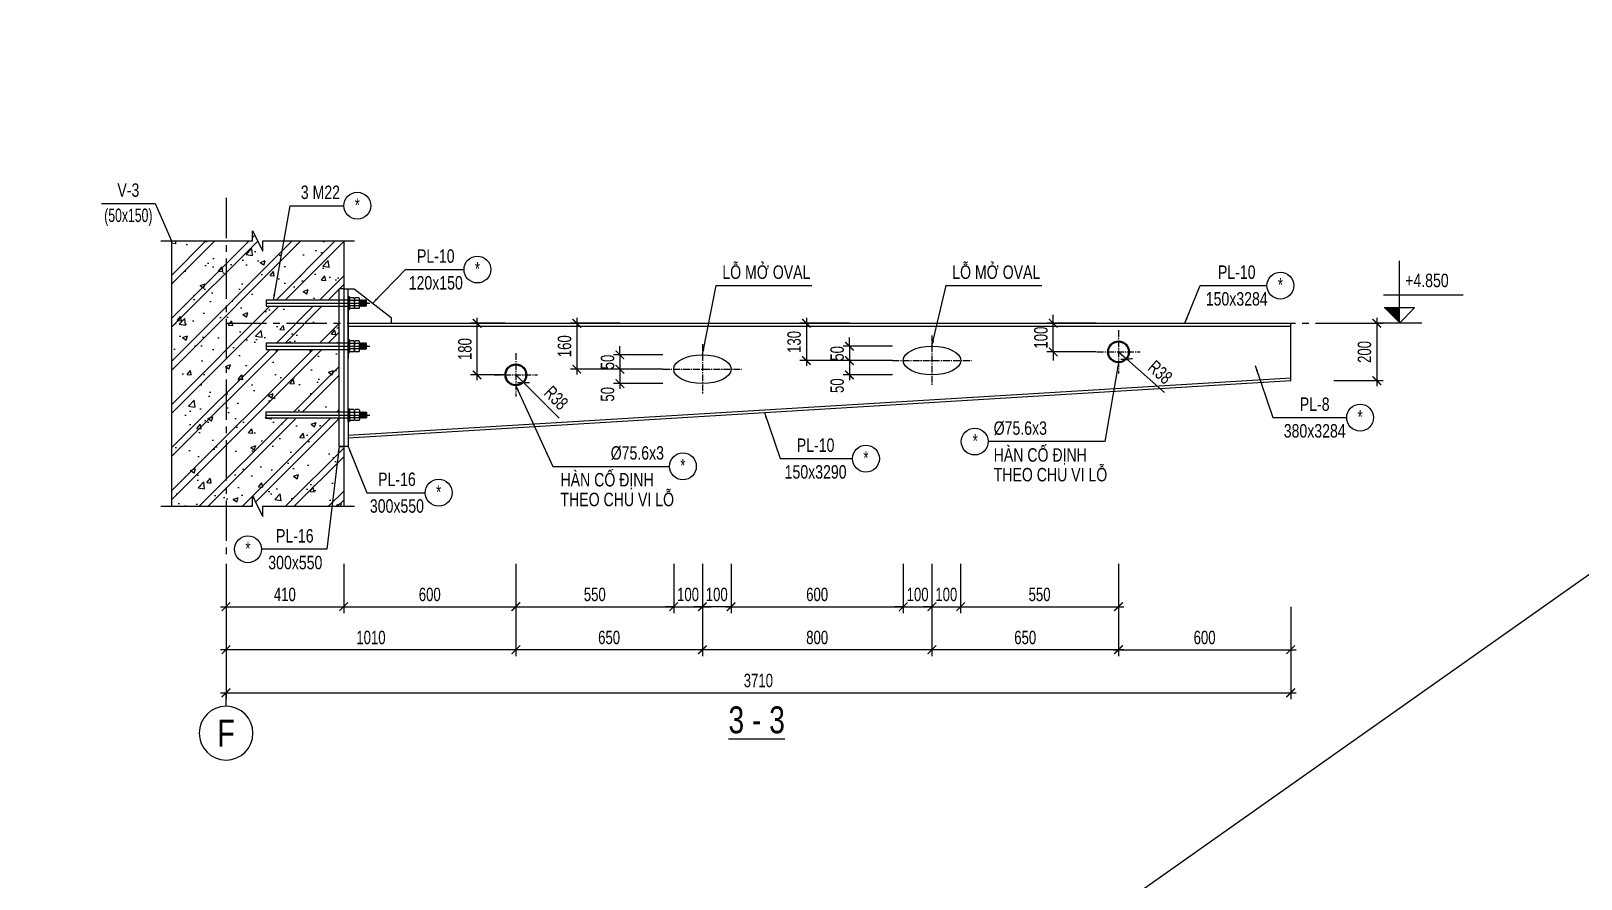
# Model space of a CAD drawing. Header units: millimetres. Extents: x 0 to 63075, y 0 to 44550.
# Drawn here: x 13894 to 35499, y 20901 to 32726 of the extents above; entities that cross this region are included whole.
import ezdxf
from ezdxf.enums import TextEntityAlignment as Align

# ---------------------------------------------------------------- set-up
doc = ezdxf.new("R2010")
doc.units = ezdxf.units.MM
doc.header["$LTSCALE"] = 250
doc.header["$MEASUREMENT"] = 0
doc.header["$PDMODE"] = 3
doc.linetypes.add('CENTER2', pattern=[1.125, 0.75, -0.125, 0.125, -0.125])
doc.linetypes.add('HIDDEN', pattern=[0.375, 0.25, -0.125])
doc.layers.get('0').update_dxf_attribs({"linetype": 'CONTINUOUS'})
doc.layers.get('Defpoints').update_dxf_attribs({"linetype": 'CONTINUOUS'})
for name, color, linetype in [('13SMTEXT', 2, 'CONTINUOUS'), ('16ALTITUDE', 1, 'CONTINUOUS'), ('251', 251, 'CONTINUOUS'), ('8', 8, 'CONTINUOUS'), ('AXIS_SUB', 150, 'CENTER2'), ('CDC.01.AXIS', 160, 'CENTER2'), ('CDC.02.DIM', 1, 'CONTINUOUS'), ('CDC.03.BORDER', 3, 'CONTINUOUS'), ('CDC.04.HIDDEN', 8, 'HIDDEN'), ('CDC.06.TEXT', 2, 'CONTINUOUS'), ('CDC.07.TEXTCOL', 3, 'CONTINUOUS'), ('CDC.10.HATCH', 251, 'CONTINUOUS'), ('CDC.11.NOTE', 8, 'CONTINUOUS'), ('CDC.14.STEELNUM', 9, 'CONTINUOUS'), ('DIM', 8, 'CONTINUOUS'), ('KCS_TEXT', 2, 'CONTINUOUS'), ('TEXTCOL_SHAPE', 6, 'CONTINUOUS')]:
    doc.layers.add(name, color=color, linetype=linetype)
doc.layers.add('KCS_Plotter', color=11, linetype='CONTINUOUS', plot=False)
doc.styles.add('ARIA', font='arial.ttf', dxfattribs={"width": 0.75})
doc.styles.add('ARIAL', font='arial.ttf', dxfattribs={"width": 0.6})
doc.styles.add('BIGTEXT', font='arial.ttf', dxfattribs={"width": 0.8})
doc.styles.add('KCS_SMTEXT', font='arial.ttf', dxfattribs={"width": 0.7})
doc.styles.add('SMTEXT', font='arial.ttf', dxfattribs={"width": 0.75})
doc.dimstyles.new('KCS_DIM50 SC10', dxfattribs={"dimscale": 50, "dimtxt": 2.5, "dimasz": 1.6, "dimexe": 1.2, "dimexo": 0, "dimgap": 1, "dimtad": 1, "dimdec": 0, "dimlfac": 0.1, "dimzin": 0, "dimdsep": 46, "dimtxsty": 'KCS_SMTEXT', "dimblk": 'ARCHTICK', "dimcen": 0, "dimdle": 1, "dimclrd": 1, "dimclre": 1, "dimclrt": 2, "dimadec": 0, "dimazin": 0, "dimtfac": 1, "dimtdec": 0, "dimtix": 1, "dimtmove": 2, "dimatfit": 3, "dimfxl": 1, "dimtolj": 1, "dimtzin": 0, "dimarcsym": 0})
doc.dimstyles.new('KCS_DIM75 SC4', dxfattribs={"dimscale": 75, "dimtxt": 2.5, "dimasz": 1.6, "dimexe": 1.2, "dimexo": 0, "dimgap": 1, "dimtad": 1, "dimdec": 0, "dimlfac": 0.25, "dimzin": 0, "dimdsep": 46, "dimtxsty": 'KCS_SMTEXT', "dimblk": 'ARCHTICK', "dimcen": 0, "dimdle": 1, "dimclrd": 256, "dimclre": 256, "dimclrt": 2, "dimadec": 0, "dimazin": 0, "dimtfac": 1, "dimtdec": 0, "dimtix": 1, "dimtmove": 2, "dimatfit": 3, "dimfxl": 1, "dimtolj": 1, "dimtzin": 0, "dimarcsym": 0})

# ---------------------------------------------------------------- blocks, each defined once
blk = doc.blocks.new('ECUM20')
at = {"layer": '251'}
h = blk.add_hatch(color=256, dxfattribs=at)
h.paths.add_polyline_path([(2.58, 0.09, 0.192582), (1.69, -0.26, 0.192582), (0.8, 0.09)])
h.paths.add_polyline_path([(-1.69, -0.26, 0.192582), (-2.58, 0.09), (-0.8, 0.09, 0.192582)])
h = blk.add_hatch(color=256, dxfattribs=at)
h.paths.add_polyline_path([(2.58, -3.11, -0.192582), (1.69, -2.75, -0.192582), (0.8, -3.11)])
h.paths.add_polyline_path([(-1.69, -2.75, -0.192582), (-2.58, -3.11), (-0.8, -3.11, -0.192582)])
at = {"layer": '8'}
for p, q in [((2.4, 0.09), (-2.4, 0.09)), ((-3.47, -0.26), (-3.47, -2.75)), ((2.58, -3.11), (-2.58, -3.11)), ((-1.69, -0.26), (-1.69, -2.75)), ((-1.69, -0.26), (-1.69, -2.75)), ((1.69, -0.26), (1.69, -2.75)), ((3.47, -0.26), (3.47, -2.75))]:
    blk.add_line(p, q, dxfattribs=at)
for centre, start, end in [((-2.58, -1.2), 46.39718, 133.60282), ((-0.8, -1.2), 90, 133.60282), ((0.8, -1.2), 46.39718, 90), ((2.58, -1.2), 46.39718, 133.60282), ((-2.58, -1.82), 226.39718, 313.60282), ((-0.8, -1.82), 226.39718, 270), ((0.8, -1.82), 270, 313.60282), ((2.58, -1.82), 226.39718, 313.60282)]:
    blk.add_arc(centre, 1.29, start, end, dxfattribs=at)
blk = doc.blocks.new('24a')
at = {"layer": 'AXIS_SUB'}
blk.add_line((235079.72, 17102.07), (235079.72, 17141.43), dxfattribs=at)
at = {"layer": 'CDC.04.HIDDEN', "linetype": 'Continuous'}
blk.add_line((235079.74, 17140.23), (235079.74, 17140.17), dxfattribs=at)
for points in [[(235080.73, 17139.74), (235080.94, 17139.53), (235080.73, 17139.37), (235078.76, 17139.57), (235078.54, 17139.78), (235078.76, 17139.94)], [(235080.73, 17139.37), (235080.94, 17139.16), (235080.73, 17139), (235078.76, 17139.2), (235078.54, 17139.41), (235078.76, 17139.57)], [(235080.73, 17139), (235080.94, 17138.79), (235080.73, 17138.63), (235078.76, 17138.83), (235078.54, 17139.04), (235078.76, 17139.2)], [(235080.73, 17138.63), (235080.94, 17138.42), (235080.73, 17138.26), (235078.76, 17138.46), (235078.54, 17138.67), (235078.76, 17138.83)], [(235080.73, 17138.26), (235080.94, 17138.05), (235080.73, 17137.89), (235078.76, 17138.09), (235078.54, 17138.3), (235078.76, 17138.46)], [(235080.73, 17137.89), (235080.94, 17137.68), (235080.73, 17137.52), (235078.76, 17137.72), (235078.54, 17137.93), (235078.76, 17138.09)], [(235082.12, 17133.27), (235077.32, 17133.27), (235077.32, 17133.7), (235082.12, 17133.7)]]:
    blk.add_lwpolyline(points, close=True, dxfattribs=at)
for points in [[(235078.57, 17137.54), (235078.54, 17137.56), (235078.76, 17137.72), (235080.59, 17137.54)], [(235078.76, 17139.94), (235078.64, 17140.04), (235078.76, 17140.23), (235080.73, 17140.23), (235080.73, 17140.11), (235080.94, 17139.9), (235080.73, 17139.74)], [(235078.7, 17135.62), (235078.76, 17135.66), (235079.23, 17135.62)], [(235080.73, 17140.11), (235079.74, 17140.17), (235079.74, 17140.23)], [(235078.7, 17133.7), (235078.76, 17133.74), (235079.23, 17133.7)]]:
    blk.add_lwpolyline(points, dxfattribs=at)
at = {"layer": 'CDC.04.HIDDEN', "ltscale": 2}
blk.add_lwpolyline([(235078.52, 17102.07), (235078.52, 17133.27), (235080.92, 17133.27), (235080.92, 17102.07), (235078.52, 17102.07)], dxfattribs=at)
at = {"layer": 'CDC.04.HIDDEN', "linetype": 'Continuous', "extrusion": (0, 0, -1), "xscale": 0.5999999999985448, "yscale": 0.5999999999985448, "zscale": -0.6}
for p in [(-235079.72, 17137.48), (-235079.72, 17135.56)]:
    blk.add_blockref('ECUM20', p, dxfattribs=at)
blk = doc.blocks.new('_ArchTick')
at = {"color": 0, "linetype": 'ByBlock', "const_width": 0.15}
blk.add_lwpolyline([(-0.5, -0.5), (0.5, 0.5)], dxfattribs=at)
blk = doc.blocks.new('*D83')
at = {"layer": 'CDC.02.DIM', "lineweight": -2, "transparency": 16777216}
for p, q in [((20501, 28650), (20022, 28650)), ((20112, 27855), (20112, 28725)), ((20501, 27930), (20022, 27930))]:
    blk.add_line(p, q, dxfattribs=at)
at = {"layer": 'Defpoints', "color": 0, "transparency": 16777216}
for p in [(20112, 28650), (20501, 28650, 0), (20501, 27930, 0)]:
    blk.add_point(p, dxfattribs=at)
at = {"layer": 'CDC.02.DIM', "lineweight": -2, "transparency": 16777216, "xscale": 120, "yscale": 120, "zscale": 120}
for p, rotation in [((20112, 28650), 90), ((20112, 27930), 270)]:
    blk.add_blockref('_ArchTick', p, dxfattribs=dict(at, rotation=rotation))
at = {"layer": 'CDC.02.DIM', "color": 2, "transparency": 16777216, "insert": (19942, 28290), "char_height": 187.5, "attachment_point": 5, "rotation": 90, "style": 'KCS_SMTEXT'}
blk.add_mtext('\\A1;180', dxfattribs=at)
blk = doc.blocks.new('*D84')
at = {"layer": 'CDC.02.DIM', "lineweight": -2, "transparency": 16777216}
for p in [(20652, 27930), (21256, 27325)]:
    blk.add_line(p, (20759, 27823), dxfattribs=at)
at = {"layer": 'Defpoints', "color": 0, "transparency": 16777216}
for p in [(20652, 27930, 0), (20759, 27823, 0)]:
    blk.add_point(p, dxfattribs=at)
at = {"layer": 'CDC.02.DIM', "lineweight": -2, "transparency": 16777216, "xscale": 120, "yscale": 120, "zscale": 120, "rotation": 134.9020487325332}
blk.add_blockref('_ArchTick', (20759, 27823), dxfattribs=at)
at = {"layer": 'CDC.02.DIM', "color": 2, "transparency": 16777216, "insert": (21213, 27610), "char_height": 187.5, "attachment_point": 5, "rotation": 314.902, "style": 'KCS_SMTEXT'}
blk.add_mtext('\\A1;R38', dxfattribs=at)
blk = doc.blocks.new('*D85')
at = {"layer": 'CDC.02.DIM', "lineweight": -2, "transparency": 16777216}
for p in [(29052, 28250), (29694, 27685)]:
    blk.add_line(p, (29166, 28151), dxfattribs=at)
at = {"layer": 'Defpoints', "color": 0, "transparency": 16777216}
for p in [(29052, 28250, 0), (29166, 28151, 0)]:
    blk.add_point(p, dxfattribs=at)
at = {"layer": 'CDC.02.DIM', "lineweight": -2, "transparency": 16777216, "xscale": 120, "yscale": 120, "zscale": 120, "rotation": 138.6006669940868}
blk.add_blockref('_ArchTick', (29166, 28151), dxfattribs=at)
at = {"layer": 'CDC.02.DIM', "color": 2, "transparency": 16777216, "insert": (29633, 27967), "char_height": 187.5, "attachment_point": 5, "rotation": 318.6007, "style": 'KCS_SMTEXT'}
blk.add_mtext('\\A1;R38', dxfattribs=at)
blk = doc.blocks.new('*D86')
at = {"layer": 'CDC.02.DIM', "lineweight": -2, "transparency": 16777216}
for p, q in [((22702, 28010), (22012, 28010)), ((22102, 28085), (22102, 27735)), ((22702, 27810), (22012, 27810))]:
    blk.add_line(p, q, dxfattribs=at)
at = {"layer": 'Defpoints', "color": 0, "transparency": 16777216}
for p in [(22702, 28010), (22102, 27810), (22702, 27810)]:
    blk.add_point(p, dxfattribs=at)
at = {"layer": 'CDC.02.DIM', "lineweight": -2, "transparency": 16777216, "xscale": 120, "yscale": 120, "zscale": 120}
for p, rotation in [((22102, 28010), 90), ((22102, 27810), 270)]:
    blk.add_blockref('_ArchTick', p, dxfattribs=dict(at, rotation=rotation))
at = {"layer": 'CDC.02.DIM', "color": 2, "transparency": 16777216, "insert": (21931, 27660), "char_height": 187.5, "attachment_point": 5, "rotation": 90, "style": 'KCS_SMTEXT'}
blk.add_mtext('\\A1;50', dxfattribs=at)
blk = doc.blocks.new('*D87')
at = {"layer": 'CDC.02.DIM', "lineweight": -2, "transparency": 16777216}
for p, q in [((25902, 28330), (25212, 28330)), ((25302, 28330), (25302, 28450)), ((25302, 28330), (25302, 28130)), ((25902, 28130), (25212, 28130)), ((25302, 28130), (25302, 28010))]:
    blk.add_line(p, q, dxfattribs=at)
at = {"layer": 'Defpoints', "color": 0, "transparency": 16777216}
for p in [(25902, 28330, 0), (25302, 28130), (25902, 28130, 0)]:
    blk.add_point(p, dxfattribs=at)
at = {"layer": 'CDC.02.DIM', "lineweight": -2, "transparency": 16777216, "xscale": 120, "yscale": 120, "zscale": 120}
for p, rotation in [((25302, 28330), 270), ((25302, 28130), 90)]:
    blk.add_blockref('_ArchTick', p, dxfattribs=dict(at, rotation=rotation))
at = {"layer": 'CDC.02.DIM', "color": 2, "transparency": 16777216, "insert": (25131, 28230), "char_height": 187.5, "attachment_point": 5, "rotation": 90, "style": 'KCS_SMTEXT'}
blk.add_mtext('\\A1;50', dxfattribs=at)
blk = doc.blocks.new('*D88')
at = {"layer": 'CDC.02.DIM', "lineweight": -2, "transparency": 16777216}
for p, q in [((25902, 28130), (25212, 28130)), ((25302, 28205), (25302, 27855)), ((25902, 27930), (25212, 27930))]:
    blk.add_line(p, q, dxfattribs=at)
at = {"layer": 'Defpoints', "color": 0, "transparency": 16777216}
for p in [(25902, 28130, 0), (25302, 27930), (25902, 27930, 0)]:
    blk.add_point(p, dxfattribs=at)
at = {"layer": 'CDC.02.DIM', "lineweight": -2, "transparency": 16777216, "xscale": 120, "yscale": 120, "zscale": 120}
for p, rotation in [((25302, 28130), 90), ((25302, 27930), 270)]:
    blk.add_blockref('_ArchTick', p, dxfattribs=dict(at, rotation=rotation))
at = {"layer": 'CDC.02.DIM', "color": 2, "transparency": 16777216, "insert": (25131, 27780), "char_height": 187.5, "attachment_point": 5, "rotation": 90, "style": 'KCS_SMTEXT'}
blk.add_mtext('\\A1;50', dxfattribs=at)
blk = doc.blocks.new('*D89')
at = {"layer": 'CDC.02.DIM', "lineweight": -2, "transparency": 16777216}
for p, q in [((28142, 28650), (28142, 28770)), ((28742, 28650), (28052, 28650)), ((28142, 28250), (28142, 28650)), ((28742, 28250), (28052, 28250)), ((28142, 28250), (28142, 28130))]:
    blk.add_line(p, q, dxfattribs=at)
at = {"layer": 'Defpoints', "color": 0, "transparency": 16777216}
for p in [(28142, 28650), (28742, 28650, 0), (28742, 28250)]:
    blk.add_point(p, dxfattribs=at)
at = {"layer": 'CDC.02.DIM', "lineweight": -2, "transparency": 16777216, "xscale": 120, "yscale": 120, "zscale": 120}
for p, rotation in [((28142, 28650), 270), ((28142, 28250), 90)]:
    blk.add_blockref('_ArchTick', p, dxfattribs=dict(at, rotation=rotation))
at = {"layer": 'CDC.02.DIM', "color": 2, "transparency": 16777216, "insert": (27971, 28450), "char_height": 187.5, "attachment_point": 5, "rotation": 90, "style": 'KCS_SMTEXT'}
blk.add_mtext('\\A1;100', dxfattribs=at)
blk = doc.blocks.new('*D90')
at = {"layer": 'CDC.02.DIM', "lineweight": -2, "transparency": 16777216}
for p, q in [((32052, 28650), (32742, 28650)), ((32652, 28725), (32652, 27775)), ((32052, 27850), (32742, 27850))]:
    blk.add_line(p, q, dxfattribs=at)
at = {"layer": 'Defpoints', "color": 0, "transparency": 16777216}
for p in [(32052, 28650), (32052, 27850), (32652, 27850)]:
    blk.add_point(p, dxfattribs=at)
at = {"layer": 'CDC.02.DIM', "lineweight": -2, "transparency": 16777216, "xscale": 120, "yscale": 120, "zscale": 120}
for p, rotation in [((32652, 28650), 90), ((32652, 27850), 270)]:
    blk.add_blockref('_ArchTick', p, dxfattribs=dict(at, rotation=rotation))
at = {"layer": 'CDC.02.DIM', "color": 2, "transparency": 16777216, "insert": (32481, 28250), "char_height": 187.5, "attachment_point": 5, "rotation": 90, "style": 'KCS_SMTEXT'}
blk.add_mtext('\\A1;200', dxfattribs=at)
blk = doc.blocks.new('*D107')
at = {"layer": 'CDC.02.DIM', "lineweight": -2, "transparency": 16777216}
for p, q in [((16612, 25298), (16612, 24608)), ((18252, 25298), (18252, 24608)), ((16537, 24698), (18327, 24698))]:
    blk.add_line(p, q, dxfattribs=at)
at = {"layer": 'Defpoints', "color": 0, "transparency": 16777216}
for p in [(16612, 25298, 0), (18252, 25298, 0), (18252, 24698)]:
    blk.add_point(p, dxfattribs=at)
at = {"layer": 'CDC.02.DIM', "lineweight": -2, "transparency": 16777216, "xscale": 120, "yscale": 120, "zscale": 120, "rotation": 180}
blk.add_blockref('_ArchTick', (16612, 24698), dxfattribs=at)
at = {"layer": 'CDC.02.DIM', "lineweight": -2, "transparency": 16777216, "xscale": 120, "yscale": 120, "zscale": 120}
blk.add_blockref('_ArchTick', (18252, 24698), dxfattribs=at)
at = {"layer": 'CDC.02.DIM', "color": 2, "transparency": 16777216, "insert": (17432, 24868), "char_height": 187.5, "attachment_point": 5, "style": 'KCS_SMTEXT'}
blk.add_mtext('\\A1;410', dxfattribs=at)
blk = doc.blocks.new('*D108')
at = {"layer": 'CDC.02.DIM', "lineweight": -2, "transparency": 16777216}
for p, q in [((18252, 25298), (18252, 24608)), ((20652, 25298), (20652, 24608)), ((18177, 24698), (20727, 24698))]:
    blk.add_line(p, q, dxfattribs=at)
at = {"layer": 'Defpoints', "color": 0, "transparency": 16777216}
for p in [(18252, 25298, 0), (20652, 25298, 0), (20652, 24698)]:
    blk.add_point(p, dxfattribs=at)
at = {"layer": 'CDC.02.DIM', "lineweight": -2, "transparency": 16777216, "xscale": 120, "yscale": 120, "zscale": 120, "rotation": 180}
blk.add_blockref('_ArchTick', (18252, 24698), dxfattribs=at)
at = {"layer": 'CDC.02.DIM', "lineweight": -2, "transparency": 16777216, "xscale": 120, "yscale": 120, "zscale": 120}
blk.add_blockref('_ArchTick', (20652, 24698), dxfattribs=at)
at = {"layer": 'CDC.02.DIM', "color": 2, "transparency": 16777216, "insert": (19452, 24868), "char_height": 187.5, "attachment_point": 5, "style": 'KCS_SMTEXT'}
blk.add_mtext('\\A1;600', dxfattribs=at)
blk = doc.blocks.new('*D109')
at = {"layer": 'CDC.02.DIM', "lineweight": -2, "transparency": 16777216}
for p, q in [((20652, 25298), (20652, 24608)), ((22852, 25298), (22852, 24608)), ((20577, 24698), (22927, 24698))]:
    blk.add_line(p, q, dxfattribs=at)
at = {"layer": 'Defpoints', "color": 0, "transparency": 16777216}
for p in [(20652, 25298, 0), (22852, 25298, 0), (22852, 24698)]:
    blk.add_point(p, dxfattribs=at)
at = {"layer": 'CDC.02.DIM', "lineweight": -2, "transparency": 16777216, "xscale": 120, "yscale": 120, "zscale": 120, "rotation": 180}
blk.add_blockref('_ArchTick', (20652, 24698), dxfattribs=at)
at = {"layer": 'CDC.02.DIM', "lineweight": -2, "transparency": 16777216, "xscale": 120, "yscale": 120, "zscale": 120}
blk.add_blockref('_ArchTick', (22852, 24698), dxfattribs=at)
at = {"layer": 'CDC.02.DIM', "color": 2, "transparency": 16777216, "insert": (21752, 24868), "char_height": 187.5, "attachment_point": 5, "style": 'KCS_SMTEXT'}
blk.add_mtext('\\A1;550', dxfattribs=at)
blk = doc.blocks.new('*D110')
at = {"layer": 'CDC.02.DIM', "lineweight": -2, "transparency": 16777216}
for p, q in [((16612, 24698), (16612, 23408)), ((31452, 24698), (31452, 23408)), ((16537, 23498), (31527, 23498))]:
    blk.add_line(p, q, dxfattribs=at)
at = {"layer": 'Defpoints', "color": 0, "transparency": 16777216}
for p in [(16612, 24698, 0), (31452, 24698, 0), (31452, 23498)]:
    blk.add_point(p, dxfattribs=at)
at = {"layer": 'CDC.02.DIM', "lineweight": -2, "transparency": 16777216, "xscale": 120, "yscale": 120, "zscale": 120, "rotation": 180}
blk.add_blockref('_ArchTick', (16612, 23498), dxfattribs=at)
at = {"layer": 'CDC.02.DIM', "lineweight": -2, "transparency": 16777216, "xscale": 120, "yscale": 120, "zscale": 120}
blk.add_blockref('_ArchTick', (31452, 23498), dxfattribs=at)
at = {"layer": 'CDC.02.DIM', "color": 2, "transparency": 16777216, "insert": (24032, 23668), "char_height": 187.5, "attachment_point": 5, "style": 'KCS_SMTEXT'}
blk.add_mtext('\\A1;3710', dxfattribs=at)
blk = doc.blocks.new('*D111')
at = {"layer": 'CDC.02.DIM', "lineweight": -2, "transparency": 16777216}
for p, q in [((29052, 24698), (29052, 24008)), ((31452, 24698), (31452, 24008)), ((28977, 24098), (31527, 24098))]:
    blk.add_line(p, q, dxfattribs=at)
at = {"layer": 'Defpoints', "color": 0, "transparency": 16777216}
for p in [(29052, 24698, 0), (31452, 24698, 0), (31452, 24098)]:
    blk.add_point(p, dxfattribs=at)
at = {"layer": 'CDC.02.DIM', "lineweight": -2, "transparency": 16777216, "xscale": 120, "yscale": 120, "zscale": 120, "rotation": 180}
blk.add_blockref('_ArchTick', (29052, 24098), dxfattribs=at)
at = {"layer": 'CDC.02.DIM', "lineweight": -2, "transparency": 16777216, "xscale": 120, "yscale": 120, "zscale": 120}
blk.add_blockref('_ArchTick', (31452, 24098), dxfattribs=at)
at = {"layer": 'CDC.02.DIM', "color": 2, "transparency": 16777216, "insert": (30252, 24268), "char_height": 187.5, "attachment_point": 5, "style": 'KCS_SMTEXT'}
blk.add_mtext('\\A1;600', dxfattribs=at)
blk = doc.blocks.new('*D112')
at = {"layer": 'CDC.02.DIM', "lineweight": -2, "transparency": 16777216}
for p, q in [((23652, 25298), (23652, 24608)), ((26052, 25298), (26052, 24608)), ((23577, 24698), (26127, 24698))]:
    blk.add_line(p, q, dxfattribs=at)
at = {"layer": 'Defpoints', "color": 0, "transparency": 16777216}
for p in [(23652, 25298, 0), (26052, 25298, 0), (26052, 24698)]:
    blk.add_point(p, dxfattribs=at)
at = {"layer": 'CDC.02.DIM', "lineweight": -2, "transparency": 16777216, "xscale": 120, "yscale": 120, "zscale": 120, "rotation": 180}
blk.add_blockref('_ArchTick', (23652, 24698), dxfattribs=at)
at = {"layer": 'CDC.02.DIM', "lineweight": -2, "transparency": 16777216, "xscale": 120, "yscale": 120, "zscale": 120}
blk.add_blockref('_ArchTick', (26052, 24698), dxfattribs=at)
at = {"layer": 'CDC.02.DIM', "color": 2, "transparency": 16777216, "insert": (24852, 24868), "char_height": 187.5, "attachment_point": 5, "style": 'KCS_SMTEXT'}
blk.add_mtext('\\A1;600', dxfattribs=at)
blk = doc.blocks.new('*D113')
at = {"layer": 'CDC.02.DIM', "lineweight": -2, "transparency": 16777216}
for p, q in [((26852, 25298), (26852, 24608)), ((29052, 25298), (29052, 24608)), ((26777, 24698), (29127, 24698))]:
    blk.add_line(p, q, dxfattribs=at)
at = {"layer": 'Defpoints', "color": 0, "transparency": 16777216}
for p in [(26852, 25298, 0), (29052, 25298, 0), (29052, 24698)]:
    blk.add_point(p, dxfattribs=at)
at = {"layer": 'CDC.02.DIM', "lineweight": -2, "transparency": 16777216, "xscale": 120, "yscale": 120, "zscale": 120, "rotation": 180}
blk.add_blockref('_ArchTick', (26852, 24698), dxfattribs=at)
at = {"layer": 'CDC.02.DIM', "lineweight": -2, "transparency": 16777216, "xscale": 120, "yscale": 120, "zscale": 120}
blk.add_blockref('_ArchTick', (29052, 24698), dxfattribs=at)
at = {"layer": 'CDC.02.DIM', "color": 2, "transparency": 16777216, "insert": (27952, 24868), "char_height": 187.5, "attachment_point": 5, "style": 'KCS_SMTEXT'}
blk.add_mtext('\\A1;550', dxfattribs=at)
blk = doc.blocks.new('_Axis name')
at = {"layer": 'CDC.02.DIM'}
blk.add_line((0, 2.5), (0, 0), dxfattribs=at)
blk.add_circle((0, 7.5), 5, dxfattribs=at)
at = {"layer": 'CDC.02.DIM', "style": 'BIGTEXT', "width": 0.75}
blk.add_attdef('.', text='', height=5, dxfattribs=at).set_placement((0, 7.5), align=Align.MIDDLE)
blk = doc.blocks.new('*D114')
at = {"layer": 'CDC.02.DIM', "lineweight": -2, "transparency": 16777216}
for p, q in [((22852, 25298), (22852, 24608)), ((23252, 25298), (23252, 24608)), ((22852, 24698), (22732, 24698)), ((22852, 24698), (23252, 24698)), ((23252, 24698), (23372, 24698))]:
    blk.add_line(p, q, dxfattribs=at)
at = {"layer": 'Defpoints', "color": 0, "transparency": 16777216}
for p in [(22852, 25298), (23252, 25298), (23252, 24698)]:
    blk.add_point(p, dxfattribs=at)
at = {"layer": 'CDC.02.DIM', "lineweight": -2, "transparency": 16777216, "xscale": 120, "yscale": 120, "zscale": 120}
blk.add_blockref('_ArchTick', (22852, 24698), dxfattribs=at)
at = {"layer": 'CDC.02.DIM', "lineweight": -2, "transparency": 16777216, "xscale": 120, "yscale": 120, "zscale": 120, "rotation": 180}
blk.add_blockref('_ArchTick', (23252, 24698), dxfattribs=at)
at = {"layer": 'CDC.02.DIM', "color": 2, "transparency": 16777216, "insert": (23052, 24868), "char_height": 187.5, "attachment_point": 5, "style": 'KCS_SMTEXT'}
blk.add_mtext('\\A1;100', dxfattribs=at)
blk = doc.blocks.new('*D115')
at = {"layer": 'CDC.02.DIM', "lineweight": -2, "transparency": 16777216}
for p, q in [((23252, 25298), (23252, 24608)), ((23652, 25298), (23652, 24608)), ((23252, 24698), (23132, 24698)), ((23652, 24698), (23252, 24698)), ((23652, 24698), (23772, 24698))]:
    blk.add_line(p, q, dxfattribs=at)
at = {"layer": 'Defpoints', "color": 0, "transparency": 16777216}
for p in [(23252, 25298), (23652, 25298), (23252, 24698)]:
    blk.add_point(p, dxfattribs=at)
at = {"layer": 'CDC.02.DIM', "lineweight": -2, "transparency": 16777216, "xscale": 120, "yscale": 120, "zscale": 120}
blk.add_blockref('_ArchTick', (23252, 24698), dxfattribs=at)
at = {"layer": 'CDC.02.DIM', "lineweight": -2, "transparency": 16777216, "xscale": 120, "yscale": 120, "zscale": 120, "rotation": 180}
blk.add_blockref('_ArchTick', (23652, 24698), dxfattribs=at)
at = {"layer": 'CDC.02.DIM', "color": 2, "transparency": 16777216, "insert": (23452, 24868), "char_height": 187.5, "attachment_point": 5, "style": 'KCS_SMTEXT'}
blk.add_mtext('\\A1;100', dxfattribs=at)
blk = doc.blocks.new('*D116')
at = {"layer": 'CDC.02.DIM', "lineweight": -2, "transparency": 16777216}
for p, q in [((26052, 25298), (26052, 24608)), ((26452, 25298), (26452, 24608)), ((26052, 24698), (25932, 24698)), ((26052, 24698), (26452, 24698)), ((26452, 24698), (26572, 24698))]:
    blk.add_line(p, q, dxfattribs=at)
at = {"layer": 'Defpoints', "color": 0, "transparency": 16777216}
for p in [(26052, 25298), (26452, 25298), (26452, 24698)]:
    blk.add_point(p, dxfattribs=at)
at = {"layer": 'CDC.02.DIM', "lineweight": -2, "transparency": 16777216, "xscale": 120, "yscale": 120, "zscale": 120}
blk.add_blockref('_ArchTick', (26052, 24698), dxfattribs=at)
at = {"layer": 'CDC.02.DIM', "lineweight": -2, "transparency": 16777216, "xscale": 120, "yscale": 120, "zscale": 120, "rotation": 180}
blk.add_blockref('_ArchTick', (26452, 24698), dxfattribs=at)
at = {"layer": 'CDC.02.DIM', "color": 2, "transparency": 16777216, "insert": (26252, 24868), "char_height": 187.5, "attachment_point": 5, "style": 'KCS_SMTEXT'}
blk.add_mtext('\\A1;100', dxfattribs=at)
blk = doc.blocks.new('*D117')
at = {"layer": 'CDC.02.DIM', "lineweight": -2, "transparency": 16777216}
for p, q in [((26452, 25298), (26452, 24608)), ((26852, 25298), (26852, 24608)), ((26452, 24698), (26332, 24698)), ((26452, 24698), (26852, 24698)), ((26852, 24698), (26972, 24698))]:
    blk.add_line(p, q, dxfattribs=at)
at = {"layer": 'Defpoints', "color": 0, "transparency": 16777216}
for p in [(26452, 25298), (26852, 25298), (26852, 24698)]:
    blk.add_point(p, dxfattribs=at)
at = {"layer": 'CDC.02.DIM', "lineweight": -2, "transparency": 16777216, "xscale": 120, "yscale": 120, "zscale": 120}
blk.add_blockref('_ArchTick', (26452, 24698), dxfattribs=at)
at = {"layer": 'CDC.02.DIM', "lineweight": -2, "transparency": 16777216, "xscale": 120, "yscale": 120, "zscale": 120, "rotation": 180}
blk.add_blockref('_ArchTick', (26852, 24698), dxfattribs=at)
at = {"layer": 'CDC.02.DIM', "color": 2, "transparency": 16777216, "insert": (26652, 24868), "char_height": 187.5, "attachment_point": 5, "style": 'KCS_SMTEXT'}
blk.add_mtext('\\A1;100', dxfattribs=at)
blk = doc.blocks.new('*D118')
at = {"layer": 'CDC.02.DIM', "lineweight": -2, "transparency": 16777216}
for p, q in [((26452, 25298), (26452, 24008)), ((29052, 25298), (29052, 24008)), ((29127, 24098), (26377, 24098))]:
    blk.add_line(p, q, dxfattribs=at)
at = {"layer": 'Defpoints', "color": 0, "transparency": 16777216}
for p in [(26452, 25298), (29052, 25298), (26452, 24098)]:
    blk.add_point(p, dxfattribs=at)
at = {"layer": 'CDC.02.DIM', "lineweight": -2, "transparency": 16777216, "xscale": 120, "yscale": 120, "zscale": 120, "rotation": 180}
blk.add_blockref('_ArchTick', (26452, 24098), dxfattribs=at)
at = {"layer": 'CDC.02.DIM', "lineweight": -2, "transparency": 16777216, "xscale": 120, "yscale": 120, "zscale": 120}
blk.add_blockref('_ArchTick', (29052, 24098), dxfattribs=at)
at = {"layer": 'CDC.02.DIM', "color": 2, "transparency": 16777216, "insert": (27752, 24268), "char_height": 187.5, "attachment_point": 5, "style": 'KCS_SMTEXT'}
blk.add_mtext('\\A1;650', dxfattribs=at)
blk = doc.blocks.new('*D119')
at = {"layer": 'CDC.02.DIM', "lineweight": -2, "transparency": 16777216}
for p, q in [((23252, 25298), (23252, 24008)), ((26452, 25298), (26452, 24008)), ((26527, 24098), (23177, 24098))]:
    blk.add_line(p, q, dxfattribs=at)
at = {"layer": 'Defpoints', "color": 0, "transparency": 16777216}
for p in [(23252, 25298), (26452, 25298), (23252, 24098)]:
    blk.add_point(p, dxfattribs=at)
at = {"layer": 'CDC.02.DIM', "lineweight": -2, "transparency": 16777216, "xscale": 120, "yscale": 120, "zscale": 120, "rotation": 180}
blk.add_blockref('_ArchTick', (23252, 24098), dxfattribs=at)
at = {"layer": 'CDC.02.DIM', "lineweight": -2, "transparency": 16777216, "xscale": 120, "yscale": 120, "zscale": 120}
blk.add_blockref('_ArchTick', (26452, 24098), dxfattribs=at)
at = {"layer": 'CDC.02.DIM', "color": 2, "transparency": 16777216, "insert": (24852, 24268), "char_height": 187.5, "attachment_point": 5, "style": 'KCS_SMTEXT'}
blk.add_mtext('\\A1;800', dxfattribs=at)
blk = doc.blocks.new('*D120')
at = {"layer": 'CDC.02.DIM', "lineweight": -2, "transparency": 16777216}
for p, q in [((20652, 25298), (20652, 24008)), ((23252, 25298), (23252, 24008)), ((23327, 24098), (20577, 24098))]:
    blk.add_line(p, q, dxfattribs=at)
at = {"layer": 'Defpoints', "color": 0, "transparency": 16777216}
for p in [(20652, 25298), (23252, 25298), (20652, 24098)]:
    blk.add_point(p, dxfattribs=at)
at = {"layer": 'CDC.02.DIM', "lineweight": -2, "transparency": 16777216, "xscale": 120, "yscale": 120, "zscale": 120, "rotation": 180}
blk.add_blockref('_ArchTick', (20652, 24098), dxfattribs=at)
at = {"layer": 'CDC.02.DIM', "lineweight": -2, "transparency": 16777216, "xscale": 120, "yscale": 120, "zscale": 120}
blk.add_blockref('_ArchTick', (23252, 24098), dxfattribs=at)
at = {"layer": 'CDC.02.DIM', "color": 2, "transparency": 16777216, "insert": (21952, 24268), "char_height": 187.5, "attachment_point": 5, "style": 'KCS_SMTEXT'}
blk.add_mtext('\\A1;650', dxfattribs=at)
blk = doc.blocks.new('*D121')
at = {"layer": 'CDC.02.DIM', "lineweight": -2, "transparency": 16777216}
for p, q in [((16612, 25298), (16612, 24008)), ((20652, 25298), (20652, 24008)), ((20727, 24098), (16537, 24098))]:
    blk.add_line(p, q, dxfattribs=at)
at = {"layer": 'Defpoints', "color": 0, "transparency": 16777216}
for p in [(16612, 25298), (20652, 25298), (16612, 24098)]:
    blk.add_point(p, dxfattribs=at)
at = {"layer": 'CDC.02.DIM', "lineweight": -2, "transparency": 16777216, "xscale": 120, "yscale": 120, "zscale": 120, "rotation": 180}
blk.add_blockref('_ArchTick', (16612, 24098), dxfattribs=at)
at = {"layer": 'CDC.02.DIM', "lineweight": -2, "transparency": 16777216, "xscale": 120, "yscale": 120, "zscale": 120}
blk.add_blockref('_ArchTick', (20652, 24098), dxfattribs=at)
at = {"layer": 'CDC.02.DIM', "color": 2, "transparency": 16777216, "insert": (18632, 24268), "char_height": 187.5, "attachment_point": 5, "style": 'KCS_SMTEXT'}
blk.add_mtext('\\A1;1010', dxfattribs=at)
blk = doc.blocks.new('*D240')
at = {"layer": 'CDC.02.DIM', "lineweight": -2, "transparency": 16777216}
for p, q in [((22102, 28650), (21412, 28650)), ((21502, 28725), (21502, 27935)), ((22102, 28010), (21412, 28010))]:
    blk.add_line(p, q, dxfattribs=at)
at = {"layer": 'Defpoints', "color": 0, "transparency": 16777216}
for p in [(22102, 28650, 0), (21502, 28010), (22102, 28010)]:
    blk.add_point(p, dxfattribs=at)
at = {"layer": 'CDC.02.DIM', "lineweight": -2, "transparency": 16777216, "xscale": 120, "yscale": 120, "zscale": 120}
for p, rotation in [((21502, 28650), 90), ((21502, 28010), 270)]:
    blk.add_blockref('_ArchTick', p, dxfattribs=dict(at, rotation=rotation))
at = {"layer": 'CDC.02.DIM', "color": 2, "transparency": 16777216, "insert": (21331, 28330), "char_height": 187.5, "attachment_point": 5, "rotation": 90, "style": 'KCS_SMTEXT'}
blk.add_mtext('\\A1;160', dxfattribs=at)
blk = doc.blocks.new('*D241')
at = {"layer": 'CDC.02.DIM', "lineweight": -2, "transparency": 16777216}
for p, q in [((25302, 28650), (24612, 28650)), ((24702, 28725), (24702, 28055)), ((25302, 28130), (24612, 28130))]:
    blk.add_line(p, q, dxfattribs=at)
at = {"layer": 'Defpoints', "color": 0, "transparency": 16777216}
for p in [(25302, 28650, 0), (24702, 28130), (25302, 28130)]:
    blk.add_point(p, dxfattribs=at)
at = {"layer": 'CDC.02.DIM', "lineweight": -2, "transparency": 16777216, "xscale": 120, "yscale": 120, "zscale": 120}
for p, rotation in [((24702, 28650), 90), ((24702, 28130), 270)]:
    blk.add_blockref('_ArchTick', p, dxfattribs=dict(at, rotation=rotation))
at = {"layer": 'CDC.02.DIM', "color": 2, "transparency": 16777216, "insert": (24531, 28390), "char_height": 187.5, "attachment_point": 5, "rotation": 90, "style": 'KCS_SMTEXT'}
blk.add_mtext('\\A1;130', dxfattribs=at)
blk = doc.blocks.new('*D244')
at = {"layer": 'CDC.02.DIM', "lineweight": -2, "transparency": 16777216}
for p, q in [((22102, 28210), (22102, 28330)), ((22702, 28210), (22012, 28210)), ((22102, 28210), (22102, 28010)), ((22702, 28010), (22012, 28010)), ((22102, 28010), (22102, 27890))]:
    blk.add_line(p, q, dxfattribs=at)
at = {"layer": 'Defpoints', "color": 0, "transparency": 16777216}
for p in [(22702, 28210, 0), (22102, 28010), (22702, 28010, 0)]:
    blk.add_point(p, dxfattribs=at)
at = {"layer": 'CDC.02.DIM', "lineweight": -2, "transparency": 16777216, "xscale": 120, "yscale": 120, "zscale": 120}
for p, rotation in [((22102, 28210), 270), ((22102, 28010), 90)]:
    blk.add_blockref('_ArchTick', p, dxfattribs=dict(at, rotation=rotation))
at = {"layer": 'CDC.02.DIM', "color": 2, "transparency": 16777216, "insert": (21931, 28110), "char_height": 187.5, "attachment_point": 5, "rotation": 90, "style": 'KCS_SMTEXT'}
blk.add_mtext('\\A1;50', dxfattribs=at)

msp = doc.modelspace()

# ---------------------------------------------------------------- hatches: boundary and pattern name
at = {"layer": 'CDC.10.HATCH'}
h = msp.add_hatch(dxfattribs=at)
h.set_pattern_fill('BETONG', color=256, scale=100, style=0, pattern_type=2)
h.set_pattern_definition([(50, (-1907812.65, -307722.5), (717.26018, -62.75213), [75, -825]), (355, (-1907812.65, -307722.5), (-138.75133, 752.19213), [60, -660]), (100.4514, (-1907752.9, -307727.7), (578.50938, 689.43954), [63.7402, -701.1421]), (46.1842, (-1907812.65, -307522.5), (1067.24105, -165.519), [112.5, -1237.5]), (96.6356, (-1907723.7, -307536.3), (934.6627, 974.11787), [95.6103, -1051.713]), (351.1842, (-1907812.7, -307522.5), (934.66195, 974.1186), [90, -990]), (21, (-1907712.65, -307572.5), (596.90705, -402.61889), [75, -825]), (326, (-1907712.65, -307572.5), (243.31533, 725.15005), [60, -660]), (71.4514, (-1907662.9, -307606.05), (840.22263, 322.5305), [63.7402, -701.1421]), (37.5, (-1907812.65, -307722.5), (12.159855, 332.893854), [0, -652, 0, -670, 0, -662.5]), (7.5, (-1907812.65, -307722.5), (263.06954, 394.41171), [0, -382, 0, -637, 0, -252.5]), (327.5, (-1908035.65, -307722.5), (533.822436, -22.55487), [0, -250, 0, -780, 0, -1035]), (317.5, (-1908135.65, -307722.5), (583.18617, 100.10498), [0, -325, 0, -518, 0, -735]), (45, (-1907812.65, -307722.5), (-300.52038, 300.52038), []), (45, (-1907812.65, -307600), (-300.52038, 300.52038), [])])
h.paths.add_polyline_path([(18188.2, 28286.5), (17172.2, 28286.5), (17172.2, 28374.5), (18188.2, 28374.5), (18188.2, 28886.5), (17172.2, 28886.5), (17172.2, 28974.5), (18188.2, 28974.5), (18188.2, 29130.5), (18252.2, 29130.5), (18252.2, 29797.3), (17124.2, 29797.3), (17124.2, 29653.3), (16980.2, 29941.3), (16980.2, 29797.3), (15852.2, 29797.3), (15852.2, 26097.6), (16980.2, 26097.6), (16980.2, 26241.6), (17124.2, 25953.6), (17124.2, 26097.6), (18252.2, 26097.6), (18252.2, 26930.5), (18204.2, 26930.5), (18188.2, 26930.5), (18188.2, 27326.5), (17172.2, 27326.5), (17172.2, 27414.5), (18188.2, 27414.5)])

# ---------------------------------------------------------------- linework, layer by layer
at = {"layer": '16ALTITUDE', "color": 1, "linetype": 'ByBlock'}
for p, q in [((32966.8, 28650.5, 0), (32966.8, 29519.2, 0)), ((33854.2, 29043.6, 0), (32747.9, 29043.6, 0)), ((33179.8, 28863.6, 0), (32753.7, 28863.6, 0)), ((32966.8, 28650.5, 0), (33179.8, 28863.6, 0)), ((33281.4, 28650.5, 0), (32652.2, 28650.5, 0))]:
    msp.add_line(p, q, dxfattribs=at)
at = {"layer": '16ALTITUDE'}
msp.add_solid([(32753.7, 28863.6, 0), (32966.8, 28650.5, 0), (32966.8, 28863.6, 0)], dxfattribs=at)
at = {"layer": 'CDC.01.AXIS', "ltscale": 3}
for p, q in [((16612.2, 30397.3, 0), (16612.2, 25374.7, 0)), ((16612.2, 28650.5, 0), (32052.2, 28650.5, 0))]:
    msp.add_line(p, q, dxfattribs=at)
at = {"layer": 'CDC.01.AXIS', "ltscale": 0.5}
for p, q in [((29052.2, 28551.7, 0), (29052.2, 27949.3, 0)), ((23252.2, 28359.6, 0), (23252.2, 27659.6, 0)), ((26452.2, 28480.5, 0), (26452.2, 27780.5, 0)), ((20652.2, 28231.7), (20652.2, 27629.3)), ((25902.2, 28130.5, 0), (27002.2, 28130.5, 0)), ((28751, 28250.5, 0), (29353.4, 28250.5, 0)), ((20351, 27930.5), (20953.4, 27930.5)), ((22702.2, 28009.6, 0), (23802.2, 28009.6, 0))]:
    msp.add_line(p, q, dxfattribs=at)
at = {"layer": 'CDC.03.BORDER'}
for p, q in [((15852.2, 29797.3, 0), (15852.2, 26097.6, 0)), ((18252.2, 29797.3, 0), (18252.2, 26097.6, 0)), ((15852.2, 29050.5, 0), (15852.2, 26944, 0)), ((18316.2, 27450.5, 0), (18316.2, 26930.5, 0))]:
    msp.add_line(p, q, dxfattribs=at)
at = {"layer": 'CDC.03.BORDER', "ltscale": 800}
for p, q in [((18188.2, 26930.5, 0), (18188.2, 29130.5, 0)), ((18252.2, 29130.5, 0), (18188.2, 29130.5, 0)), ((18252.2, 29130.5, 0), (18316.2, 29130.5, 0)), ((18316.2, 27450.5, 0), (18316.2, 29130.5, 0)), ((18316.2, 28982.7, 0), (18316.2, 28157.7, 0)), ((18316.2, 28650.5, 0), (31452.2, 28650.5, 0)), ((18316.2, 28610.5, 0), (31452.2, 28610.5, 0)), ((31452.2, 27850.5, 0), (31452.2, 28650.5, 0)), ((18316.2, 27090.6, 0), (31452.2, 27890.6, 0)), ((18316.2, 27050.5, 0), (31452.2, 27850.5, 0)), ((18316.2, 26930.5, 0), (18188.2, 26930.5, 0)), ((18204.2, 26930.5, 0), (18252.2, 26930.5, 0))]:
    msp.add_line(p, q, dxfattribs=at)
at = {"layer": 'CDC.03.BORDER', "elevation": 0}
msp.add_lwpolyline([(18316.2, 29130.5), (18396.2, 29130.5), (18916.2, 28730.5), (18916.2, 28650.5)], dxfattribs=at)
at = {"layer": 'CDC.03.BORDER', "ltscale": 800}
for centre, radius in [((29052.2, 28250.5, 0), 151.2), ((29052.2, 28250.5, 0), 139.2), ((20652.2, 27930.5, 0), 151.2), ((20652.2, 27930.5, 0), 139.2)]:
    msp.add_circle(centre, radius, dxfattribs=at)
for centre in [(26452.2, 28130.5, 0), (23252.2, 28009.6, 0)]:
    msp.add_ellipse(centre, major_axis=(400, 0), ratio=0.5, dxfattribs=at)
at = {"layer": 'CDC.07.TEXTCOL', "color": 1, "elevation": 0}
msp.add_lwpolyline([(14875.6, 30319.8), (15625.6, 30319.8), (15852.2, 29797.3)], dxfattribs=at)
at = {"layer": 'CDC.11.NOTE', "elevation": 0}
for points in [[(15702.2, 29797.3), (16980.2, 29797.3), (16980.2, 29941.3), (17124.2, 29653.3), (17124.2, 29797.3), (18402.2, 29797.3)], [(15702.2, 26097.6), (16980.2, 26097.6), (16980.2, 26241.6), (17124.2, 25953.6), (17124.2, 26097.6), (18402.2, 26097.6)]]:
    msp.add_lwpolyline(points, dxfattribs=at)
at = {"layer": 'CDC.14.STEELNUM'}
for centre in [(18442.4, 30288.9, 0), (20116.8, 29399.7, 0), (31308.9, 29175.6, 0), (32420.3, 27335.1), (27048.3, 27001, 0), (22979.8, 26655.1, 0), (25531, 26762.7, 0), (19575.6, 26287.3, 0), (16917.7, 25498.9, 0)]:
    msp.add_circle(centre, 187.5, dxfattribs=at)
at = {"layer": 'KCS_Plotter'}
msp.add_line((0, 0), (63075, 44550), dxfattribs=at)

# ---------------------------------------------------------------- block references
ref = msp.add_blockref('_Axis name', (16612.2, 23497.6, 0), dxfattribs=dict(xscale=-75, yscale=75, zscale=75, rotation=180))
ref.add_attrib('.', 'F', dxfattribs={"layer": 'CDC.02.DIM', "height": 375, "style": 'BIGTEXT', "width": 0.75}).set_placement((16612.2, 22935.1, 0), align=Align.MIDDLE)
at = {"layer": 'DIM', "yscale": 36.66666666604578, "rotation": 270}
for p, xscale, zscale in [((-609903.9, -8590659.4, 0), -36.66666666604578, 36.66666666666666), ((-609903.9, -8591259.4, 0), -36.66666666604578, 36.66666666666666), ((-609903.9, 8646960.4, 0), 36.66666666604578, 36.66666666604578)]:
    msp.add_blockref('24a', p, dxfattribs=dict(at, xscale=xscale, zscale=zscale))

# ---------------------------------------------------------------- texts
at = {"layer": '13SMTEXT', "linetype": 'ByBlock', "style": 'ARIAL', "width": 0.75}
msp.add_text('+4.850', height=187.5, dxfattribs=at).set_placement((33048, 29153.8, 0))
at = {"layer": 'CDC.06.TEXT', "style": 'ARIAL', "width": 0.75}
msp.add_text('%%U3 - 3', height=375, dxfattribs=at).set_placement((24008.6, 23120.4), align=Align.MIDDLE_CENTER)
at = {"layer": 'CDC.07.TEXTCOL', "style": 'SMTEXT', "width": 0.75}
msp.add_text('V-3', height=187.5, dxfattribs=at).set_placement((15250.6, 30507.3, 0), align=Align.MIDDLE)
at = {"layer": 'CDC.14.STEELNUM', "style": 'KCS_SMTEXT', "width": 0.7}
for p in [(18442.3, 30205.2, 0), (20116.8, 29316.1, 0), (31308.9, 29091.9, 0), (32420.3, 27251.4), (27054.8, 26917.3, 0), (25531, 26679.1, 0), (22979.8, 26571.4, 0), (19575.6, 26203.6, 0), (16917.4, 25415.2, 0)]:
    msp.add_text('*', height=187.5, dxfattribs=at).set_placement(p, align=Align.CENTER)
at = {"layer": 'KCS_TEXT', "style": 'ARIA', "width": 0.75}
for s, rotation, p in [('3 M22', 360, (17927.3, 30382.6, 0)), ('PL-10', 360, (19535.6, 29493.5, 0)), ('PL-10', 360, (30699.9, 29269.3, 0)), ('120x150', 0, (19535.6, 29120.9, 0)), ('150x3284', 0, (30699.9, 28896.8, 0)), ('PL-8', 360, (31786.8, 27428.8)), ('380x3284', 0, (31786.8, 27056.3)), ('PL-10', 360, (24830.2, 26856.4, 0)), ('150x3290', 0, (24830.2, 26483.9, 0)), ('PL-16', 360, (18994.3, 26381, 0)), ('300x550', 0, (18994.3, 26008.5, 0)), ('PL-16', 0, (17570.7, 25592.6, 0)), ('300x550', 360, (17578, 25220.1, 0))]:
    msp.add_text(s, height=187.5, rotation=rotation, dxfattribs=at).set_placement(p, align=Align.CENTER)
for s, rotation, p in [('LỖ MỞ OVAL', 360, (23530.2, 29269.3, 0)), ('LỖ MỞ OVAL', 360, (26734.7, 29269.3, 0)), ('%%C75.6x3 ', 0, (27312.2, 27094.7, 0)), ('%%C75.6x3 ', 360, (21974.1, 26748.8, 0)), ('HÀN CỐ ĐỊNH', 360, (27312.2, 26720.4, 0)), ('HÀN CỐ ĐỊNH', 0, (21274.2, 26374.5, 0)), ('THEO CHU VI LỖ', 360, (27312.2, 26445.4, 0)), ('THEO CHU VI LỖ', 0, (21274.2, 26099.5, 0))]:
    msp.add_text(s, height=187.5, rotation=rotation, dxfattribs=at).set_placement(p)
at = {"layer": 'TEXTCOL_SHAPE', "style": 'SMTEXT', "width": 0.65}
msp.add_text('(50x150)', height=187.5, dxfattribs=at).set_placement((15250.6, 30132.3, 0), align=Align.MIDDLE)

# ---------------------------------------------------------------- dimensions: what is measured, and where the dimension line sits
at = {"layer": 'CDC.02.DIM'}
for base, p1, p2, angle, picture, middle in [((28142.2, 28650.5, 0), (28742.2, 28250.5, 0), (28742.2, 28650.5, 0), 90, '*D89', (27971.5, 28450.5, 0)), ((20112.3, 28650.5, 0), (20501, 27930.5, 0), (20501, 28650.5, 0), 90, '*D83', (19941.6, 28290.5, 0)), ((21502.2, 28009.6, 0), (22102.2, 28650.5, 0), (22102.2, 28009.6, 0), 90, '*D240', (21331.5, 28330, 0)), ((24702.2, 28130.5, 0), (25302.2, 28650.5, 0), (25302.2, 28130.5, 0), 90, '*D241', (24531.4, 28390.5, 0)), ((32652.2, 27850.5, 0), (32052.2, 28650.5, 0), (32052.2, 27850.5, 0), 90, '*D90', (32481.5, 28250.5, 0)), ((22102.2, 28009.6, 0), (22702.2, 28209.6, 0), (22702.2, 28009.6, 0), 90, '*D244', (21931.5, 28109.6, 0)), ((25302.2, 28130.5, 0), (25902.2, 28330.5, 0), (25902.2, 28130.5, 0), 90, '*D87', (25131.5, 28230.5, 0)), ((23252.2, 24697.6, 0), (23652.2, 25297.6, 0), (23252.2, 25297.6, 0), 180, '*D115', (23452.2, 24868.3, 0))]:
    dim = msp.add_linear_dim(base=base, p1=p1, p2=p2, angle=angle, dimstyle='KCS_DIM75 SC4', dxfattribs=at)
    dim.commit()
    dim.dimension.update_dxf_attribs({"geometry": picture, "text_midpoint": middle})
for base, p1, p2, picture, middle in [((25302.2, 27930.5, 0), (25902.2, 28130.5, 0), (25902.2, 27930.5, 0), '*D88', (25131.5, 27780.5, 0)), ((22102.2, 27809.6, 0), (22702.2, 28009.6, 0), (22702.2, 27809.6, 0), '*D86', (21931.5, 27659.6, 0))]:
    dim = msp.add_linear_dim(base=base, p1=p1, p2=p2, angle=90, dimstyle='KCS_DIM75 SC4', dxfattribs=at)
    dim.commit()
    dim.dimension.update_dxf_attribs({"geometry": picture, "text_midpoint": middle, "dimtype": 160})
for center, mpoint, picture, middle in [((29052.2, 28250.5, 0), (29165.6, 28150.5, 0), '*D85', (29632.6, 27966.5, 0)), ((20652.2, 27930.5, 0), (20758.9, 27823.4, 0), '*D84', (21213, 27609.7))]:
    dim = msp.add_radius_dim(center=center, mpoint=mpoint, dimstyle='KCS_DIM75 SC4', dxfattribs=at)
    dim.commit()
    dim.dimension.update_dxf_attribs({"geometry": picture, "text_midpoint": middle})
for base, p1, p2, picture, middle in [((18252.2, 24697.6, 0), (16612.2, 25297.6, 0), (18252.2, 25297.6, 0), '*D107', (17432.2, 24868.3, 0)), ((16612.2, 24097.6, 0), (20652.2, 25297.6, 0), (16612.2, 25297.6, 0), '*D121', (18632.2, 24268.3, 0)), ((20652.2, 24697.6, 0), (18252.2, 25297.6, 0), (20652.2, 25297.6, 0), '*D108', (19452.2, 24868.3, 0)), ((22852.2, 24697.6, 0), (20652.2, 25297.6, 0), (22852.2, 25297.6, 0), '*D109', (21752.2, 24868.3, 0)), ((20652.2, 24097.6, 0), (23252.2, 25297.6, 0), (20652.2, 25297.6, 0), '*D120', (21952.2, 24268.3, 0)), ((23252.2, 24697.6, 0), (22852.2, 25297.6, 0), (23252.2, 25297.6, 0), '*D114', (23052.2, 24868.3, 0)), ((23252.2, 24097.6, 0), (26452.2, 25297.6, 0), (23252.2, 25297.6, 0), '*D119', (24852.2, 24268.3, 0)), ((26052.2, 24697.6, 0), (23652.2, 25297.6, 0), (26052.2, 25297.6, 0), '*D112', (24852.2, 24868.3, 0)), ((26452.2, 24697.6, 0), (26052.2, 25297.6, 0), (26452.2, 25297.6, 0), '*D116', (26252.2, 24868.3, 0)), ((26852.2, 24697.6, 0), (26452.2, 25297.6, 0), (26852.2, 25297.6, 0), '*D117', (26652.2, 24868.3, 0)), ((26452.2, 24097.6, 0), (29052.2, 25297.6, 0), (26452.2, 25297.6, 0), '*D118', (27752.2, 24268.3, 0)), ((29052.2, 24697.6, 0), (26852.2, 25297.6, 0), (29052.2, 25297.6, 0), '*D113', (27952.2, 24868.3, 0)), ((31452.2, 23497.6, 0), (16612.2, 24697.6, 0), (31452.2, 24697.6, 0), '*D110', (24032.2, 23668.4, 0)), ((31452.2, 24097.6, 0), (29052.2, 24697.6, 0), (31452.2, 24697.6, 0), '*D111', (30252.2, 24268.3, 0))]:
    dim = msp.add_linear_dim(base=base, p1=p1, p2=p2, dimstyle='KCS_DIM75 SC4', dxfattribs=at)
    dim.commit()
    dim.dimension.update_dxf_attribs({"geometry": picture, "text_midpoint": middle})

# ---------------------------------------------------------------- leaders
at = {"layer": 'CDC.11.NOTE'}
for points in [[(17272.1, 28974.5, 0), (17508.1, 30288.9, 0), (18254.9, 30288.9, 0)], [(18656.2, 28930.5, 0), (19114.3, 29399.7, 0), (19929.3, 29399.7, 0)], [(23252.2, 28209.6, 0), (23444.3, 29175.6, 0), (24777.3, 29175.6, 0)], [(26452.2, 28330.5, 0), (26648.8, 29175.6, 0), (27981.8, 29175.6, 0)], [(29974.5, 28650.5, 0), (30192.3, 29175.6, 0), (31121.4, 29175.6, 0)], [(29052.2, 28099.3, 0), (28860.7, 27001, 0), (27235.8, 27001, 0)], [(30958.7, 28059.3), (31204.7, 27335.1), (32232.8, 27335.1)], [(20652.2, 27779.3, 0), (21167.3, 26655.1, 0), (22792.3, 26655.1, 0)], [(24117.5, 27403.8, 0), (24335.3, 26762.7, 0), (25343.5, 26762.7, 0)], [(18188.2, 26930.5, 0), (18015.2, 25498.9, 0), (17105.2, 25498.9, 0)], [(18316.2, 26930.5, 0), (18573.1, 26287.3, 0), (19388.1, 26287.3, 0)]]:
    msp.add_leader(points, dimstyle='KCS_DIM50 SC10', dxfattribs=at)

doc.saveas('drawing.dxf')
